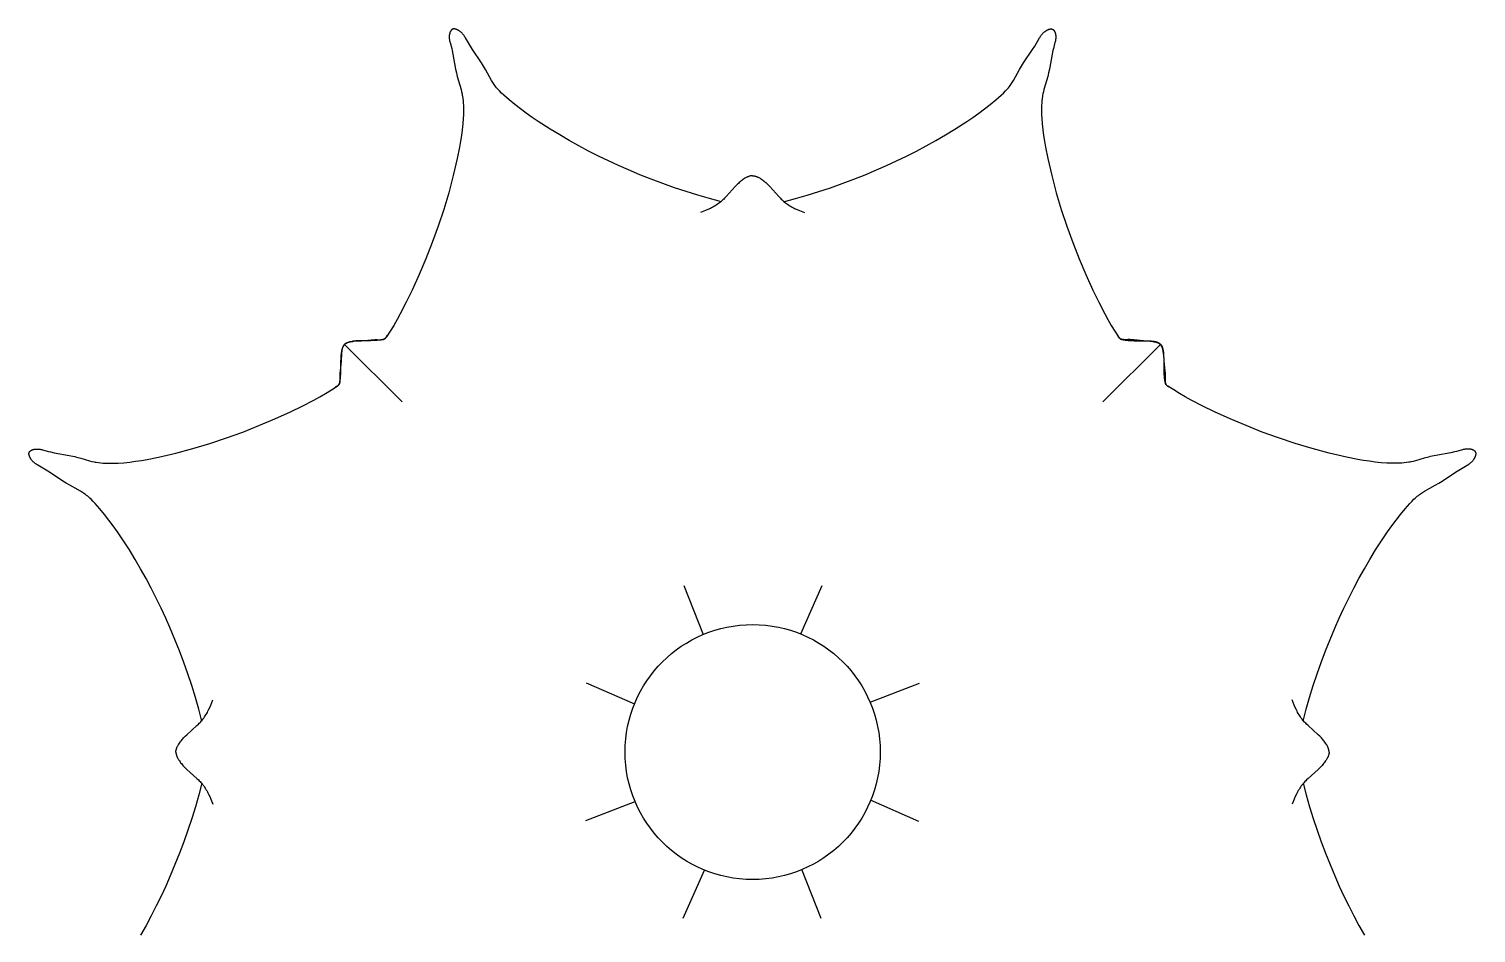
# Model space of a CAD drawing. Header units: millimetres. Extents: x 112 to 8820, y -2365 to 5002.
# Drawn here: x 5344 to 6214, y 2132 to 2676 of the extents above; entities that cross this region are included whole.
import ezdxf

# ---------------------------------------------------------------- set-up
doc = ezdxf.new("R2010")
doc.units = ezdxf.units.MM

# ---------------------------------------------------------------- blocks, each defined once
blk = doc.blocks.new('TARAXACUM_2_PL')
for points in [[(-1.871, 33.095), (-2.585, 33.285), (-3.295, 33.489), (-4.001, 33.708), (-4.703, 33.94), (-5.4, 34.186), (-6.092, 34.445), (-6.78, 34.718), (-7.461, 35.005), (-8.068, 35.273), (-8.67, 35.552), (-9.267, 35.842), (-9.858, 36.143), (-10.444, 36.455), (-11.023, 36.777), (-11.597, 37.111), (-12.164, 37.456), (-12.894, 37.925), (-13.253, 38.169), (-13.607, 38.42), (-13.955, 38.679), (-14.297, 38.947), (-14.631, 39.225), (-14.957, 39.514), (-15.087, 39.635), (-15.213, 39.759), (-15.275, 39.823), (-15.334, 39.888), (-15.392, 39.955), (-15.447, 40.023), (-15.492, 40.082), (-15.535, 40.142), (-15.576, 40.203), (-15.616, 40.265), (-15.694, 40.391), (-16.053, 41.042), (-16.176, 41.249), (-16.304, 41.452), (-16.836, 42.253), (-16.966, 42.458), (-17.254, 42.947), (-17.288, 43.001), (-17.323, 43.055), (-17.342, 43.081), (-17.361, 43.106), (-17.38, 43.131), (-17.4, 43.156), (-17.42, 43.18), (-17.441, 43.204), (-17.462, 43.227), (-17.485, 43.25), (-17.507, 43.272), (-17.531, 43.293), (-17.555, 43.314), (-17.58, 43.334), (-17.593, 43.343), (-17.606, 43.353), (-17.62, 43.362), (-17.633, 43.371), (-17.647, 43.38), (-17.661, 43.388), (-17.675, 43.397), (-17.69, 43.405), (-17.704, 43.413), (-17.719, 43.421), (-17.734, 43.428), (-17.75, 43.436), (-17.768, 43.444), (-17.786, 43.451), (-17.804, 43.458), (-17.823, 43.465), (-17.841, 43.471), (-17.85, 43.474), (-17.86, 43.476), (-17.869, 43.478), (-17.878, 43.481), (-17.888, 43.483), (-17.897, 43.484), (-17.906, 43.486), (-17.915, 43.487), (-17.924, 43.488), (-17.933, 43.489), (-17.942, 43.489), (-17.951, 43.489), (-17.96, 43.489), (-17.968, 43.489), (-17.973, 43.489), (-17.977, 43.488), (-17.981, 43.488), (-17.986, 43.487), (-17.99, 43.487), (-17.994, 43.486), (-17.998, 43.485), (-18.002, 43.484), (-18.006, 43.483), (-18.01, 43.482), (-18.014, 43.481), (-18.018, 43.48), (-18.022, 43.479), (-18.026, 43.477), (-18.03, 43.476), (-18.034, 43.474), (-18.038, 43.473), (-18.041, 43.471), (-18.045, 43.469), (-18.049, 43.467), (-18.053, 43.465), (-18.056, 43.463), (-18.06, 43.46), (-18.063, 43.458), (-18.067, 43.456), (-18.07, 43.453), (-18.074, 43.45), (-18.077, 43.448), (-18.081, 43.445), (-18.084, 43.442), (-18.087, 43.439), (-18.09, 43.436), (-18.094, 43.433), (-18.097, 43.43), (-18.103, 43.424), (-18.109, 43.417), (-18.115, 43.41), (-18.121, 43.403), (-18.126, 43.395), (-18.132, 43.387), (-18.137, 43.379), (-18.142, 43.371), (-18.147, 43.363), (-18.152, 43.355), (-18.157, 43.346), (-18.161, 43.337), (-18.165, 43.328), (-18.17, 43.319), (-18.174, 43.31), (-18.182, 43.292), (-18.189, 43.273), (-18.195, 43.255), (-18.201, 43.236), (-18.205, 43.222), (-18.209, 43.209), (-18.213, 43.196), (-18.216, 43.183), (-18.219, 43.169), (-18.221, 43.156), (-18.226, 43.13), (-18.23, 43.104), (-18.233, 43.078), (-18.235, 43.052), (-18.236, 43.026), (-18.236, 43), (-18.236, 42.974), (-18.235, 42.948), (-18.233, 42.923), (-18.231, 42.897), (-18.228, 42.871), (-18.224, 42.846), (-18.22, 42.82), (-18.211, 42.77), (-18.2, 42.719), (-18.187, 42.668), (-18.088, 42.304), (-18.061, 42.192), (-18.012, 41.967), (-17.849, 41.068), (-17.803, 40.845), (-17.778, 40.734), (-17.75, 40.623), (-17.676, 40.362), (-17.523, 39.842), (-17.489, 39.71), (-17.46, 39.578), (-17.447, 39.511), (-17.435, 39.443), (-17.415, 39.307), (-17.399, 39.171), (-17.388, 39.033), (-17.38, 38.896), (-17.376, 38.758), (-17.375, 38.62), (-17.376, 38.482), (-17.38, 38.305), (-17.388, 38.129), (-17.413, 37.778), (-17.448, 37.428), (-17.494, 37.079), (-17.548, 36.732), (-17.61, 36.385), (-17.75, 35.695), (-17.99, 34.664), (-18.261, 33.641), (-18.564, 32.627), (-18.898, 31.62), (-19.255, 30.639), (-19.638, 29.667), (-20.044, 28.71), (-20.471, 27.769), (-20.813, 27.059), (-21.177, 26.358), (-21.37, 26.009), (-21.573, 25.661), (-21.788, 25.314), (-22.014, 24.967), (-22.039, 24.931), (-22.052, 24.913), (-22.059, 24.905), (-22.066, 24.896), (-22.073, 24.888), (-22.08, 24.881), (-22.084, 24.877), (-22.087, 24.873), (-22.091, 24.87), (-22.095, 24.866), (-22.099, 24.863), (-22.103, 24.86), (-22.107, 24.856), (-22.111, 24.853), (-22.115, 24.85), (-22.12, 24.848), (-22.124, 24.845), (-22.128, 24.842), (-22.134, 24.839), (-22.139, 24.837), (-22.145, 24.834), (-22.15, 24.832), (-22.156, 24.829), (-22.162, 24.827), (-22.168, 24.825), (-22.174, 24.823), (-22.186, 24.82), (-22.198, 24.817), (-22.223, 24.811), (-22.282, 24.798), (-22.342, 24.787), (-22.402, 24.777), (-22.462, 24.769), (-22.523, 24.762), (-22.583, 24.756), (-22.703, 24.747), (-22.823, 24.742), (-22.944, 24.739), (-23.544, 24.737), (-23.663, 24.733), (-23.782, 24.726), (-23.841, 24.721), (-23.9, 24.716), (-23.959, 24.709), (-24.018, 24.701), (-24.076, 24.691), (-24.135, 24.68), (-24.192, 24.668), (-24.22, 24.661), (-24.248, 24.654), (-24.276, 24.646), (-24.304, 24.637), (-24.332, 24.628), (-24.36, 24.618), (-24.382, 24.609), (-24.403, 24.599), (-24.414, 24.594), (-24.425, 24.589), (-24.435, 24.583), (-24.446, 24.578), (-24.456, 24.572), (-24.466, 24.566), (-24.476, 24.559), (-24.485, 24.553), (-24.495, 24.546), (-24.504, 24.539), (-24.513, 24.531), (-24.522, 24.523), (-24.527, 24.519), (-24.532, 24.514), (-24.537, 24.509), (-24.542, 24.503), (-24.546, 24.498), (-24.551, 24.493), (-24.555, 24.487), (-24.56, 24.482), (-24.569, 24.471), (-24.577, 24.459), (-24.585, 24.447), (-24.592, 24.435), (-24.6, 24.422), (-24.607, 24.41), (-24.613, 24.397), (-24.619, 24.384), (-24.625, 24.37), (-24.631, 24.357), (-24.637, 24.344), (-24.642, 24.33), (-24.647, 24.315), (-24.653, 24.299), (-24.658, 24.283), (-24.662, 24.267), (-24.671, 24.235), (-24.678, 24.203), (-24.685, 24.171), (-24.69, 24.139), (-24.695, 24.107), (-24.699, 24.074), (-24.705, 24.022), (-24.709, 23.97), (-24.736, 23.509), (-24.794, 22.924), (-24.804, 22.777), (-24.808, 22.703), (-24.81, 22.629), (-24.81, 22.555), (-24.805, 22.369), (-24.805, 22.332), (-24.806, 22.314), (-24.807, 22.296), (-24.808, 22.278), (-24.81, 22.259), (-24.813, 22.241), (-24.814, 22.232), (-24.816, 22.223), (-24.818, 22.215), (-24.82, 22.206), (-24.822, 22.197), (-24.825, 22.188), (-24.827, 22.18), (-24.829, 22.173), (-24.832, 22.165), (-24.835, 22.157), (-24.838, 22.15), (-24.841, 22.142), (-24.844, 22.135), (-24.848, 22.128), (-24.851, 22.12), (-24.855, 22.113), (-24.859, 22.106), (-24.863, 22.099), (-24.868, 22.093), (-24.872, 22.086), (-24.877, 22.079), (-24.882, 22.073), (-24.887, 22.068), (-24.891, 22.062), (-24.896, 22.057), (-24.901, 22.052), (-24.906, 22.047), (-24.911, 22.042), (-24.917, 22.037), (-24.922, 22.033), (-24.928, 22.028), (-24.933, 22.024), (-24.939, 22.019), (-24.945, 22.015), (-24.951, 22.011), (-24.957, 22.007), (-24.963, 22.004), (-24.969, 22), (-24.975, 21.996), (-24.982, 21.993), (-24.988, 21.99), (-24.995, 21.987), (-25.001, 21.983), (-25.008, 21.981), (-25.014, 21.978), (-25.021, 21.975), (-25.028, 21.972), (-25.035, 21.97), (-25.041, 21.968), (-25.048, 21.966), (-25.062, 21.962), (-25.075, 21.958)], [(1.856, 33.095), (2.57, 33.285), (3.28, 33.489), (3.986, 33.708), (4.688, 33.94), (5.385, 34.186), (6.077, 34.445), (6.764, 34.718), (7.446, 35.005), (8.053, 35.273), (8.655, 35.552), (9.252, 35.842), (9.843, 36.143), (10.429, 36.455), (11.008, 36.777), (11.582, 37.111), (12.149, 37.456), (12.879, 37.925), (13.238, 38.169), (13.592, 38.42), (13.94, 38.679), (14.282, 38.947), (14.616, 39.225), (14.942, 39.514), (15.072, 39.635), (15.198, 39.759), (15.259, 39.823), (15.319, 39.888), (15.377, 39.955), (15.432, 40.023), (15.477, 40.082), (15.52, 40.142), (15.561, 40.203), (15.601, 40.265), (15.679, 40.391), (16.038, 41.042), (16.161, 41.249), (16.289, 41.452), (16.821, 42.253), (16.951, 42.458), (17.239, 42.947), (17.273, 43.001), (17.308, 43.055), (17.327, 43.081), (17.346, 43.106), (17.365, 43.131), (17.385, 43.156), (17.405, 43.18), (17.426, 43.204), (17.447, 43.227), (17.469, 43.25), (17.492, 43.272), (17.516, 43.293), (17.54, 43.314), (17.565, 43.334), (17.578, 43.343), (17.591, 43.353), (17.605, 43.362), (17.618, 43.371), (17.632, 43.38), (17.646, 43.388), (17.66, 43.397), (17.675, 43.405), (17.689, 43.413), (17.704, 43.421), (17.719, 43.428), (17.735, 43.436), (17.753, 43.444), (17.771, 43.451), (17.789, 43.458), (17.808, 43.465), (17.826, 43.471), (17.835, 43.474), (17.845, 43.476), (17.854, 43.478), (17.863, 43.481), (17.872, 43.483), (17.882, 43.484), (17.891, 43.486), (17.9, 43.487), (17.909, 43.488), (17.918, 43.489), (17.927, 43.489), (17.936, 43.489), (17.945, 43.489), (17.953, 43.489), (17.958, 43.489), (17.962, 43.488), (17.966, 43.488), (17.97, 43.487), (17.975, 43.487), (17.979, 43.486), (17.983, 43.485), (17.987, 43.484), (17.991, 43.483), (17.995, 43.482), (17.999, 43.481), (18.003, 43.48), (18.007, 43.479), (18.011, 43.477), (18.015, 43.476), (18.019, 43.474), (18.023, 43.473), (18.026, 43.471), (18.03, 43.469), (18.034, 43.467), (18.038, 43.465), (18.041, 43.463), (18.045, 43.46), (18.048, 43.458), (18.052, 43.456), (18.055, 43.453), (18.059, 43.45), (18.062, 43.448), (18.066, 43.445), (18.069, 43.442), (18.072, 43.439), (18.075, 43.436), (18.079, 43.433), (18.082, 43.43), (18.088, 43.424), (18.094, 43.417), (18.1, 43.41), (18.106, 43.403), (18.111, 43.395), (18.117, 43.387), (18.122, 43.379), (18.127, 43.371), (18.132, 43.363), (18.137, 43.355), (18.141, 43.346), (18.146, 43.337), (18.15, 43.328), (18.155, 43.319), (18.159, 43.31), (18.166, 43.292), (18.174, 43.273), (18.18, 43.255), (18.186, 43.236), (18.19, 43.222), (18.194, 43.209), (18.197, 43.196), (18.201, 43.183), (18.204, 43.169), (18.206, 43.156), (18.211, 43.13), (18.215, 43.104), (18.217, 43.078), (18.219, 43.052), (18.221, 43.026), (18.221, 43), (18.221, 42.974), (18.22, 42.948), (18.218, 42.923), (18.215, 42.897), (18.212, 42.871), (18.209, 42.846), (18.205, 42.82), (18.196, 42.77), (18.185, 42.719), (18.172, 42.668), (18.073, 42.304), (18.046, 42.192), (17.997, 41.967), (17.834, 41.068), (17.788, 40.845), (17.762, 40.734), (17.735, 40.623), (17.661, 40.362), (17.508, 39.842), (17.474, 39.71), (17.445, 39.578), (17.431, 39.511), (17.42, 39.443), (17.4, 39.307), (17.384, 39.171), (17.373, 39.033), (17.365, 38.896), (17.361, 38.758), (17.36, 38.62), (17.361, 38.482), (17.365, 38.305), (17.373, 38.129), (17.398, 37.778), (17.433, 37.428), (17.479, 37.079), (17.533, 36.732), (17.595, 36.385), (17.735, 35.695), (17.975, 34.664), (18.246, 33.641), (18.549, 32.627), (18.882, 31.62), (19.239, 30.639), (19.623, 29.667), (20.029, 28.71), (20.456, 27.769), (20.798, 27.059), (21.161, 26.358), (21.355, 26.009), (21.558, 25.661), (21.772, 25.314), (21.999, 24.967), (22.024, 24.931), (22.037, 24.913), (22.044, 24.905), (22.051, 24.896), (22.058, 24.888), (22.065, 24.881), (22.069, 24.877), (22.072, 24.873), (22.076, 24.87), (22.08, 24.866), (22.084, 24.863), (22.088, 24.86), (22.092, 24.856), (22.096, 24.853), (22.1, 24.85), (22.105, 24.848), (22.109, 24.845), (22.113, 24.842), (22.119, 24.839), (22.124, 24.837), (22.13, 24.834), (22.135, 24.832), (22.141, 24.829), (22.147, 24.827), (22.153, 24.825), (22.159, 24.823), (22.171, 24.82), (22.183, 24.817), (22.207, 24.811), (22.267, 24.798), (22.327, 24.787), (22.387, 24.777), (22.447, 24.769), (22.507, 24.762), (22.568, 24.756), (22.688, 24.747), (22.808, 24.742), (22.929, 24.739), (23.529, 24.737), (23.648, 24.733), (23.766, 24.726), (23.826, 24.721), (23.885, 24.716), (23.944, 24.709), (24.003, 24.701), (24.061, 24.691), (24.12, 24.68), (24.177, 24.668), (24.205, 24.661), (24.233, 24.654), (24.261, 24.646), (24.289, 24.637), (24.317, 24.628), (24.344, 24.618), (24.366, 24.609), (24.388, 24.599), (24.399, 24.594), (24.41, 24.589), (24.42, 24.583), (24.43, 24.578), (24.441, 24.572), (24.451, 24.566), (24.461, 24.559), (24.47, 24.553), (24.48, 24.546), (24.489, 24.539), (24.498, 24.531), (24.506, 24.523), (24.512, 24.519), (24.517, 24.514), (24.522, 24.509), (24.526, 24.503), (24.531, 24.498), (24.536, 24.493), (24.54, 24.487), (24.545, 24.482), (24.553, 24.471), (24.562, 24.459), (24.57, 24.447), (24.577, 24.435), (24.584, 24.422), (24.591, 24.41), (24.598, 24.397), (24.604, 24.384), (24.61, 24.37), (24.616, 24.357), (24.621, 24.344), (24.627, 24.33), (24.632, 24.315), (24.638, 24.299), (24.643, 24.283), (24.647, 24.267), (24.656, 24.235), (24.663, 24.203), (24.67, 24.171), (24.675, 24.139), (24.68, 24.107), (24.684, 24.074), (24.69, 24.022), (24.694, 23.97), (24.721, 23.509), (24.779, 22.924), (24.789, 22.777), (24.793, 22.703), (24.795, 22.629), (24.795, 22.555), (24.79, 22.369), (24.79, 22.332), (24.791, 22.314), (24.792, 22.296), (24.793, 22.278), (24.795, 22.259), (24.798, 22.241), (24.799, 22.232), (24.801, 22.223), (24.803, 22.215), (24.805, 22.206), (24.807, 22.197), (24.809, 22.188), (24.812, 22.18), (24.814, 22.173), (24.817, 22.165), (24.82, 22.157), (24.823, 22.15), (24.826, 22.142), (24.829, 22.135), (24.833, 22.128), (24.836, 22.12), (24.84, 22.113), (24.844, 22.106), (24.848, 22.099), (24.853, 22.093), (24.857, 22.086), (24.862, 22.079), (24.867, 22.073), (24.871, 22.068), (24.876, 22.062), (24.881, 22.057), (24.886, 22.052), (24.891, 22.047), (24.896, 22.042), (24.901, 22.037), (24.907, 22.033), (24.912, 22.028), (24.918, 22.024), (24.924, 22.019), (24.93, 22.015), (24.936, 22.011), (24.942, 22.007), (24.948, 22.004), (24.954, 22), (24.96, 21.996), (24.967, 21.993), (24.973, 21.99), (24.98, 21.987), (24.986, 21.983), (24.993, 21.981), (24.999, 21.978), (25.006, 21.975), (25.013, 21.972), (25.019, 21.97), (25.026, 21.968), (25.033, 21.966), (25.047, 21.962), (25.06, 21.958)], [(-0.008, 34.662), (-0.021, 34.661), (-0.035, 34.661), (-0.048, 34.66), (-0.062, 34.659), (-0.075, 34.657), (-0.089, 34.655), (-0.102, 34.653), (-0.116, 34.651), (-0.129, 34.648), (-0.143, 34.645), (-0.156, 34.642), (-0.17, 34.638), (-0.183, 34.634), (-0.197, 34.63), (-0.223, 34.622), (-0.25, 34.612), (-0.277, 34.601), (-0.303, 34.59), (-0.329, 34.578), (-0.355, 34.565), (-0.381, 34.552), (-0.431, 34.524), (-0.46, 34.507), (-0.489, 34.49), (-0.545, 34.453), (-0.6, 34.415), (-0.654, 34.375), (-0.707, 34.334), (-0.758, 34.291), (-0.809, 34.247), (-0.859, 34.202), (-0.908, 34.156), (-0.956, 34.108), (-1.05, 34.011), (-1.594, 33.402), (-1.688, 33.304), (-1.735, 33.257), (-1.783, 33.21), (-1.832, 33.164), (-1.882, 33.12), (-1.933, 33.077), (-1.985, 33.035), (-2.05, 32.986), (-2.116, 32.94), (-2.183, 32.895), (-2.252, 32.852), (-2.322, 32.811), (-2.393, 32.772), (-2.465, 32.734), (-2.538, 32.697), (-2.686, 32.628), (-2.836, 32.563), (-3.138, 32.44)], [(-0.008, 34.662), (0.006, 34.661), (0.02, 34.661), (0.033, 34.66), (0.047, 34.659), (0.06, 34.657), (0.074, 34.655), (0.087, 34.653), (0.101, 34.651), (0.114, 34.648), (0.128, 34.645), (0.141, 34.642), (0.155, 34.638), (0.168, 34.634), (0.182, 34.63), (0.208, 34.622), (0.235, 34.612), (0.261, 34.601), (0.288, 34.59), (0.314, 34.578), (0.34, 34.565), (0.365, 34.552), (0.416, 34.524), (0.445, 34.507), (0.474, 34.49), (0.53, 34.453), (0.585, 34.415), (0.639, 34.375), (0.692, 34.334), (0.743, 34.291), (0.794, 34.247), (0.844, 34.202), (0.892, 34.156), (0.94, 34.108), (1.035, 34.011), (1.579, 33.402), (1.672, 33.304), (1.72, 33.257), (1.768, 33.21), (1.817, 33.164), (1.867, 33.12), (1.918, 33.077), (1.97, 33.035), (2.034, 32.986), (2.101, 32.94), (2.168, 32.895), (2.237, 32.852), (2.307, 32.811), (2.378, 32.772), (2.45, 32.734), (2.523, 32.697), (2.671, 32.628), (2.821, 32.563), (3.123, 32.44)], [(-33.095, 1.863), (-33.286, 2.576), (-33.49, 3.286), (-33.709, 3.992), (-33.941, 4.694), (-34.187, 5.391), (-34.447, 6.084), (-34.72, 6.771), (-35.007, 7.452), (-35.275, 8.059), (-35.554, 8.661), (-35.845, 9.258), (-36.145, 9.849), (-36.457, 10.435), (-36.78, 11.014), (-37.114, 11.588), (-37.459, 12.154), (-37.928, 12.885), (-38.172, 13.244), (-38.423, 13.598), (-38.683, 13.946), (-38.951, 14.287), (-39.229, 14.621), (-39.517, 14.947), (-39.639, 15.077), (-39.763, 15.203), (-39.827, 15.265), (-39.892, 15.324), (-39.959, 15.382), (-40.027, 15.437), (-40.086, 15.482), (-40.146, 15.525), (-40.207, 15.566), (-40.269, 15.606), (-40.395, 15.684), (-41.046, 16.043), (-41.253, 16.166), (-41.456, 16.294), (-42.257, 16.826), (-42.462, 16.956), (-42.952, 17.243), (-43.006, 17.277), (-43.059, 17.313), (-43.085, 17.331), (-43.111, 17.35), (-43.136, 17.369), (-43.16, 17.389), (-43.185, 17.409), (-43.208, 17.43), (-43.232, 17.452), (-43.254, 17.474), (-43.276, 17.497), (-43.297, 17.52), (-43.318, 17.544), (-43.338, 17.57), (-43.348, 17.582), (-43.357, 17.596), (-43.366, 17.609), (-43.375, 17.622), (-43.384, 17.636), (-43.393, 17.65), (-43.401, 17.664), (-43.41, 17.679), (-43.418, 17.693), (-43.425, 17.708), (-43.433, 17.724), (-43.44, 17.739), (-43.448, 17.757), (-43.456, 17.775), (-43.463, 17.793), (-43.469, 17.812), (-43.475, 17.83), (-43.478, 17.84), (-43.481, 17.849), (-43.483, 17.858), (-43.485, 17.867), (-43.487, 17.877), (-43.489, 17.886), (-43.49, 17.895), (-43.492, 17.904), (-43.493, 17.913), (-43.493, 17.922), (-43.494, 17.931), (-43.494, 17.94), (-43.494, 17.949), (-43.494, 17.957), (-43.493, 17.962), (-43.493, 17.966), (-43.492, 17.97), (-43.492, 17.975), (-43.491, 17.979), (-43.491, 17.983), (-43.49, 17.987), (-43.489, 17.991), (-43.488, 17.995), (-43.487, 17.999), (-43.486, 18.003), (-43.485, 18.007), (-43.483, 18.011), (-43.482, 18.015), (-43.48, 18.019), (-43.479, 18.023), (-43.477, 18.027), (-43.475, 18.03), (-43.473, 18.034), (-43.471, 18.038), (-43.469, 18.042), (-43.467, 18.045), (-43.465, 18.049), (-43.463, 18.052), (-43.46, 18.056), (-43.458, 18.059), (-43.455, 18.063), (-43.452, 18.066), (-43.45, 18.07), (-43.447, 18.073), (-43.444, 18.076), (-43.441, 18.08), (-43.438, 18.083), (-43.435, 18.086), (-43.428, 18.092), (-43.421, 18.098), (-43.414, 18.104), (-43.407, 18.11), (-43.4, 18.115), (-43.392, 18.121), (-43.384, 18.126), (-43.376, 18.131), (-43.368, 18.136), (-43.359, 18.141), (-43.351, 18.146), (-43.342, 18.15), (-43.333, 18.155), (-43.324, 18.159), (-43.315, 18.163), (-43.297, 18.171), (-43.278, 18.178), (-43.259, 18.185), (-43.24, 18.191), (-43.227, 18.195), (-43.214, 18.198), (-43.2, 18.202), (-43.187, 18.205), (-43.174, 18.208), (-43.161, 18.211), (-43.135, 18.215), (-43.108, 18.219), (-43.082, 18.222), (-43.056, 18.224), (-43.03, 18.225), (-43.004, 18.225), (-42.979, 18.225), (-42.953, 18.224), (-42.927, 18.222), (-42.901, 18.22), (-42.876, 18.217), (-42.85, 18.213), (-42.825, 18.209), (-42.774, 18.2), (-42.723, 18.189), (-42.673, 18.177), (-42.309, 18.077), (-42.197, 18.05), (-41.972, 18.002), (-41.072, 17.839), (-40.849, 17.793), (-40.738, 17.767), (-40.628, 17.74), (-40.367, 17.666), (-39.846, 17.513), (-39.715, 17.479), (-39.583, 17.45), (-39.515, 17.437), (-39.448, 17.425), (-39.312, 17.405), (-39.175, 17.39), (-39.038, 17.378), (-38.9, 17.371), (-38.762, 17.366), (-38.624, 17.365), (-38.486, 17.366), (-38.31, 17.371), (-38.134, 17.378), (-37.783, 17.403), (-37.433, 17.439), (-37.084, 17.485), (-36.736, 17.539), (-36.389, 17.601), (-35.699, 17.741), (-34.668, 17.981), (-33.646, 18.253), (-32.632, 18.556), (-31.625, 18.89), (-30.644, 19.247), (-29.672, 19.63), (-28.715, 20.037), (-27.774, 20.464), (-27.064, 20.806), (-26.363, 21.17), (-26.014, 21.363), (-25.667, 21.567), (-25.32, 21.781), (-24.972, 22.008), (-24.936, 22.033), (-24.919, 22.046), (-24.91, 22.053), (-24.902, 22.06), (-24.894, 22.067), (-24.886, 22.074), (-24.882, 22.078), (-24.879, 22.081), (-24.875, 22.085), (-24.872, 22.089), (-24.868, 22.093), (-24.865, 22.097), (-24.862, 22.101), (-24.859, 22.105), (-24.856, 22.109), (-24.853, 22.113), (-24.85, 22.118), (-24.848, 22.122), (-24.845, 22.128), (-24.842, 22.133), (-24.84, 22.138), (-24.837, 22.144), (-24.835, 22.15), (-24.833, 22.156), (-24.831, 22.161), (-24.829, 22.167), (-24.825, 22.179), (-24.822, 22.192), (-24.816, 22.216), (-24.804, 22.276), (-24.793, 22.336), (-24.783, 22.396), (-24.775, 22.456), (-24.768, 22.516), (-24.762, 22.576), (-24.753, 22.697), (-24.748, 22.817), (-24.745, 22.938), (-24.743, 23.537), (-24.739, 23.657), (-24.732, 23.775), (-24.727, 23.835), (-24.722, 23.894), (-24.715, 23.953), (-24.707, 24.011), (-24.697, 24.07), (-24.686, 24.129), (-24.674, 24.185), (-24.667, 24.214), (-24.66, 24.242), (-24.652, 24.27), (-24.643, 24.298), (-24.634, 24.326), (-24.624, 24.353), (-24.615, 24.375), (-24.605, 24.397), (-24.6, 24.408), (-24.595, 24.418), (-24.589, 24.429), (-24.584, 24.439), (-24.578, 24.45), (-24.572, 24.46), (-24.565, 24.469), (-24.559, 24.479), (-24.552, 24.489), (-24.545, 24.498), (-24.537, 24.507), (-24.53, 24.515), (-24.525, 24.521), (-24.52, 24.526), (-24.515, 24.53), (-24.51, 24.535), (-24.504, 24.54), (-24.499, 24.545), (-24.494, 24.549), (-24.488, 24.554), (-24.477, 24.562), (-24.465, 24.571), (-24.453, 24.579), (-24.441, 24.586), (-24.428, 24.593), (-24.416, 24.6), (-24.403, 24.607), (-24.39, 24.613), (-24.377, 24.619), (-24.363, 24.625), (-24.35, 24.63), (-24.336, 24.636), (-24.321, 24.641), (-24.305, 24.647), (-24.289, 24.651), (-24.273, 24.656), (-24.242, 24.665), (-24.21, 24.672), (-24.178, 24.679), (-24.145, 24.684), (-24.113, 24.689), (-24.08, 24.693), (-24.028, 24.699), (-23.976, 24.703), (-23.516, 24.73), (-22.93, 24.788), (-22.783, 24.798), (-22.709, 24.802), (-22.635, 24.804), (-22.561, 24.805), (-22.375, 24.8), (-22.339, 24.8), (-22.32, 24.8), (-22.302, 24.801), (-22.284, 24.803), (-22.266, 24.805), (-22.248, 24.807), (-22.239, 24.809), (-22.23, 24.81), (-22.221, 24.812), (-22.212, 24.814), (-22.203, 24.817), (-22.194, 24.819), (-22.186, 24.821), (-22.179, 24.824), (-22.171, 24.826), (-22.164, 24.829), (-22.156, 24.832), (-22.149, 24.835), (-22.141, 24.839), (-22.134, 24.842), (-22.127, 24.846), (-22.119, 24.85), (-22.112, 24.854), (-22.106, 24.858), (-22.099, 24.862), (-22.092, 24.867), (-22.086, 24.872), (-22.079, 24.876), (-22.074, 24.881), (-22.068, 24.886), (-22.063, 24.89), (-22.058, 24.895), (-22.053, 24.9), (-22.048, 24.906), (-22.044, 24.911), (-22.039, 24.916), (-22.034, 24.922), (-22.03, 24.928), (-22.026, 24.933), (-22.022, 24.939), (-22.018, 24.945), (-22.014, 24.951), (-22.01, 24.957), (-22.006, 24.964), (-22.003, 24.97), (-21.999, 24.976), (-21.996, 24.983), (-21.993, 24.989), (-21.99, 24.996), (-21.987, 25.002), (-21.984, 25.009), (-21.981, 25.016), (-21.979, 25.022), (-21.976, 25.029), (-21.974, 25.036), (-21.972, 25.043), (-21.968, 25.056), (-21.964, 25.07)], [(-24.525, 24.519), (-21.058, 21.052)], [(24.51, 24.519), (21.043, 21.052)], [(33.08, 1.863), (33.271, 2.576), (33.475, 3.286), (33.694, 3.992), (33.926, 4.694), (34.172, 5.391), (34.432, 6.084), (34.705, 6.771), (34.991, 7.452), (35.26, 8.059), (35.539, 8.661), (35.829, 9.258), (36.13, 9.849), (36.442, 10.435), (36.765, 11.014), (37.099, 11.588), (37.444, 12.154), (37.913, 12.885), (38.157, 13.244), (38.408, 13.598), (38.668, 13.946), (38.936, 14.287), (39.214, 14.621), (39.502, 14.947), (39.623, 15.077), (39.748, 15.203), (39.812, 15.265), (39.877, 15.324), (39.944, 15.382), (40.012, 15.437), (40.071, 15.482), (40.131, 15.525), (40.192, 15.566), (40.254, 15.606), (40.38, 15.684), (41.031, 16.043), (41.238, 16.166), (41.441, 16.294), (42.242, 16.826), (42.447, 16.956), (42.936, 17.243), (42.991, 17.277), (43.044, 17.313), (43.07, 17.331), (43.095, 17.35), (43.121, 17.369), (43.145, 17.389), (43.17, 17.409), (43.193, 17.43), (43.217, 17.452), (43.239, 17.474), (43.261, 17.497), (43.282, 17.52), (43.303, 17.544), (43.323, 17.57), (43.333, 17.582), (43.342, 17.596), (43.351, 17.609), (43.36, 17.622), (43.369, 17.636), (43.378, 17.65), (43.386, 17.664), (43.394, 17.679), (43.402, 17.693), (43.41, 17.708), (43.418, 17.724), (43.425, 17.739), (43.433, 17.757), (43.441, 17.775), (43.448, 17.793), (43.454, 17.812), (43.46, 17.83), (43.463, 17.84), (43.465, 17.849), (43.468, 17.858), (43.47, 17.867), (43.472, 17.877), (43.474, 17.886), (43.475, 17.895), (43.476, 17.904), (43.477, 17.913), (43.478, 17.922), (43.479, 17.931), (43.479, 17.94), (43.479, 17.949), (43.478, 17.957), (43.478, 17.962), (43.478, 17.966), (43.477, 17.97), (43.477, 17.975), (43.476, 17.979), (43.476, 17.983), (43.475, 17.987), (43.474, 17.991), (43.473, 17.995), (43.472, 17.999), (43.471, 18.003), (43.47, 18.007), (43.468, 18.011), (43.467, 18.015), (43.465, 18.019), (43.464, 18.023), (43.462, 18.027), (43.46, 18.03), (43.458, 18.034), (43.456, 18.038), (43.454, 18.042), (43.452, 18.045), (43.45, 18.049), (43.447, 18.052), (43.445, 18.056), (43.443, 18.059), (43.44, 18.063), (43.437, 18.066), (43.434, 18.07), (43.432, 18.073), (43.429, 18.076), (43.426, 18.08), (43.423, 18.083), (43.419, 18.086), (43.413, 18.092), (43.406, 18.098), (43.399, 18.104), (43.392, 18.11), (43.385, 18.115), (43.377, 18.121), (43.369, 18.126), (43.361, 18.131), (43.353, 18.136), (43.344, 18.141), (43.336, 18.146), (43.327, 18.15), (43.318, 18.155), (43.309, 18.159), (43.3, 18.163), (43.281, 18.171), (43.263, 18.178), (43.244, 18.185), (43.225, 18.191), (43.212, 18.195), (43.199, 18.198), (43.185, 18.202), (43.172, 18.205), (43.159, 18.208), (43.146, 18.211), (43.119, 18.215), (43.093, 18.219), (43.067, 18.222), (43.041, 18.224), (43.015, 18.225), (42.989, 18.225), (42.963, 18.225), (42.938, 18.224), (42.912, 18.222), (42.886, 18.22), (42.861, 18.217), (42.835, 18.213), (42.81, 18.209), (42.759, 18.2), (42.708, 18.189), (42.658, 18.177), (42.294, 18.077), (42.182, 18.05), (41.957, 18.002), (41.057, 17.839), (40.834, 17.793), (40.723, 17.767), (40.613, 17.74), (40.352, 17.666), (39.831, 17.513), (39.7, 17.479), (39.567, 17.45), (39.5, 17.437), (39.432, 17.425), (39.297, 17.405), (39.16, 17.39), (39.023, 17.378), (38.885, 17.371), (38.747, 17.366), (38.609, 17.365), (38.471, 17.366), (38.295, 17.371), (38.119, 17.378), (37.767, 17.403), (37.418, 17.439), (37.069, 17.485), (36.721, 17.539), (36.374, 17.601), (35.684, 17.741), (34.653, 17.981), (33.631, 18.253), (32.617, 18.556), (31.61, 18.89), (30.628, 19.247), (29.657, 19.63), (28.7, 20.037), (27.759, 20.464), (27.049, 20.806), (26.348, 21.17), (25.999, 21.363), (25.652, 21.567), (25.305, 21.781), (24.957, 22.008), (24.921, 22.033), (24.904, 22.046), (24.895, 22.053), (24.887, 22.06), (24.879, 22.067), (24.871, 22.074), (24.867, 22.078), (24.864, 22.081), (24.86, 22.085), (24.857, 22.089), (24.853, 22.093), (24.85, 22.097), (24.847, 22.101), (24.844, 22.105), (24.841, 22.109), (24.838, 22.113), (24.835, 22.118), (24.833, 22.122), (24.83, 22.128), (24.827, 22.133), (24.825, 22.138), (24.822, 22.144), (24.82, 22.15), (24.818, 22.156), (24.816, 22.161), (24.814, 22.167), (24.81, 22.179), (24.807, 22.192), (24.801, 22.216), (24.789, 22.276), (24.778, 22.336), (24.768, 22.396), (24.76, 22.456), (24.753, 22.516), (24.747, 22.576), (24.738, 22.697), (24.733, 22.817), (24.73, 22.938), (24.728, 23.537), (24.724, 23.657), (24.717, 23.775), (24.712, 23.835), (24.707, 23.894), (24.7, 23.953), (24.692, 24.011), (24.682, 24.07), (24.671, 24.129), (24.659, 24.185), (24.652, 24.214), (24.645, 24.242), (24.637, 24.27), (24.628, 24.298), (24.619, 24.326), (24.609, 24.353), (24.6, 24.375), (24.59, 24.397), (24.585, 24.408), (24.58, 24.418), (24.574, 24.429), (24.569, 24.439), (24.563, 24.45), (24.557, 24.46), (24.55, 24.469), (24.544, 24.479), (24.537, 24.489), (24.53, 24.498), (24.522, 24.507), (24.515, 24.515), (24.51, 24.521), (24.505, 24.526), (24.5, 24.53), (24.495, 24.535), (24.489, 24.54), (24.484, 24.545), (24.479, 24.549), (24.473, 24.554), (24.462, 24.562), (24.45, 24.571), (24.438, 24.579), (24.426, 24.586), (24.413, 24.593), (24.401, 24.6), (24.388, 24.607), (24.375, 24.613), (24.362, 24.619), (24.348, 24.625), (24.335, 24.63), (24.321, 24.636), (24.306, 24.641), (24.29, 24.647), (24.274, 24.651), (24.258, 24.656), (24.227, 24.665), (24.195, 24.672), (24.162, 24.679), (24.13, 24.684), (24.098, 24.689), (24.065, 24.693), (24.013, 24.699), (23.961, 24.703), (23.5, 24.73), (22.915, 24.788), (22.768, 24.798), (22.694, 24.802), (22.62, 24.804), (22.546, 24.805), (22.36, 24.8), (22.324, 24.8), (22.305, 24.8), (22.287, 24.801), (22.269, 24.803), (22.251, 24.805), (22.233, 24.807), (22.224, 24.809), (22.215, 24.81), (22.206, 24.812), (22.197, 24.814), (22.188, 24.817), (22.179, 24.819), (22.171, 24.821), (22.164, 24.824), (22.156, 24.826), (22.148, 24.829), (22.141, 24.832), (22.133, 24.835), (22.126, 24.839), (22.119, 24.842), (22.112, 24.846), (22.104, 24.85), (22.097, 24.854), (22.09, 24.858), (22.084, 24.862), (22.077, 24.867), (22.071, 24.872), (22.064, 24.876), (22.059, 24.881), (22.053, 24.886), (22.048, 24.89), (22.043, 24.895), (22.038, 24.9), (22.033, 24.906), (22.028, 24.911), (22.024, 24.916), (22.019, 24.922), (22.015, 24.928), (22.011, 24.933), (22.007, 24.939), (22.003, 24.945), (21.999, 24.951), (21.995, 24.957), (21.991, 24.964), (21.988, 24.97), (21.984, 24.976), (21.981, 24.983), (21.978, 24.989), (21.975, 24.996), (21.972, 25.002), (21.969, 25.009), (21.966, 25.016), (21.964, 25.022), (21.961, 25.029), (21.959, 25.036), (21.957, 25.043), (21.953, 25.056), (21.949, 25.07)], [(-4.13, 10.019), (-2.981, 7.06)], [(4.162, 9.999), (2.882, 7.095)], [(-10.007, 4.169), (-7.102, 2.889)], [(10.011, 4.122), (7.052, 2.974)], [(-34.662, -0.001), (-34.661, 0.012), (-34.661, 0.026), (-34.66, 0.039), (-34.659, 0.053), (-34.657, 0.067), (-34.656, 0.08), (-34.653, 0.094), (-34.651, 0.107), (-34.648, 0.121), (-34.645, 0.134), (-34.642, 0.148), (-34.638, 0.161), (-34.634, 0.175), (-34.63, 0.188), (-34.622, 0.215), (-34.612, 0.241), (-34.601, 0.268), (-34.59, 0.294), (-34.578, 0.32), (-34.565, 0.346), (-34.552, 0.372), (-34.524, 0.423), (-34.507, 0.452), (-34.49, 0.48), (-34.453, 0.537), (-34.415, 0.592), (-34.376, 0.646), (-34.334, 0.698), (-34.292, 0.75), (-34.248, 0.8), (-34.202, 0.85), (-34.156, 0.899), (-34.109, 0.947), (-34.011, 1.041), (-33.402, 1.586), (-33.305, 1.679), (-33.257, 1.727), (-33.21, 1.775), (-33.165, 1.824), (-33.12, 1.874), (-33.077, 1.925), (-33.036, 1.977), (-32.987, 2.041), (-32.94, 2.107), (-32.896, 2.175), (-32.853, 2.244), (-32.812, 2.314), (-32.772, 2.385), (-32.734, 2.457), (-32.698, 2.53), (-32.629, 2.678), (-32.563, 2.828), (-32.441, 3.13)], [(34.647, -0.001), (34.646, 0.012), (34.646, 0.026), (34.645, 0.039), (34.644, 0.053), (34.642, 0.067), (34.64, 0.08), (34.638, 0.094), (34.636, 0.107), (34.633, 0.121), (34.63, 0.134), (34.627, 0.148), (34.623, 0.161), (34.619, 0.175), (34.615, 0.188), (34.606, 0.215), (34.597, 0.241), (34.586, 0.268), (34.575, 0.294), (34.563, 0.32), (34.55, 0.346), (34.537, 0.372), (34.509, 0.423), (34.492, 0.452), (34.475, 0.48), (34.438, 0.537), (34.4, 0.592), (34.36, 0.646), (34.319, 0.698), (34.276, 0.75), (34.232, 0.8), (34.187, 0.85), (34.141, 0.899), (34.093, 0.947), (33.996, 1.041), (33.387, 1.586), (33.289, 1.679), (33.242, 1.727), (33.195, 1.775), (33.15, 1.824), (33.105, 1.874), (33.062, 1.925), (33.021, 1.977), (32.972, 2.041), (32.925, 2.107), (32.88, 2.175), (32.838, 2.244), (32.797, 2.314), (32.757, 2.385), (32.719, 2.457), (32.683, 2.53), (32.614, 2.678), (32.548, 2.828), (32.426, 3.13)], [(-34.662, 0.001), (-34.661, -0.012), (-34.661, -0.026), (-34.66, -0.039), (-34.659, -0.053), (-34.657, -0.067), (-34.656, -0.08), (-34.653, -0.094), (-34.651, -0.107), (-34.648, -0.121), (-34.645, -0.134), (-34.642, -0.148), (-34.638, -0.161), (-34.634, -0.175), (-34.63, -0.188), (-34.622, -0.215), (-34.612, -0.241), (-34.601, -0.268), (-34.59, -0.294), (-34.578, -0.32), (-34.565, -0.346), (-34.552, -0.372), (-34.524, -0.423), (-34.507, -0.452), (-34.49, -0.48), (-34.453, -0.537), (-34.415, -0.592), (-34.376, -0.646), (-34.334, -0.698), (-34.292, -0.75), (-34.248, -0.8), (-34.202, -0.85), (-34.156, -0.899), (-34.109, -0.947), (-34.011, -1.041), (-33.402, -1.586), (-33.305, -1.679), (-33.257, -1.727), (-33.21, -1.775), (-33.165, -1.824), (-33.12, -1.874), (-33.077, -1.925), (-33.036, -1.977), (-32.987, -2.041), (-32.94, -2.107), (-32.896, -2.175), (-32.853, -2.244), (-32.812, -2.314), (-32.772, -2.385), (-32.734, -2.457), (-32.698, -2.53), (-32.629, -2.678), (-32.563, -2.828), (-32.441, -3.13)], [(34.647, 0.001), (34.646, -0.012), (34.646, -0.026), (34.645, -0.039), (34.644, -0.053), (34.642, -0.067), (34.64, -0.08), (34.638, -0.094), (34.636, -0.107), (34.633, -0.121), (34.63, -0.134), (34.627, -0.148), (34.623, -0.161), (34.619, -0.175), (34.615, -0.188), (34.606, -0.215), (34.597, -0.241), (34.586, -0.268), (34.575, -0.294), (34.563, -0.32), (34.55, -0.346), (34.537, -0.372), (34.509, -0.423), (34.492, -0.452), (34.475, -0.48), (34.438, -0.537), (34.4, -0.592), (34.36, -0.646), (34.319, -0.698), (34.276, -0.75), (34.232, -0.8), (34.187, -0.85), (34.141, -0.899), (34.093, -0.947), (33.996, -1.041), (33.387, -1.586), (33.289, -1.679), (33.242, -1.727), (33.195, -1.775), (33.15, -1.824), (33.105, -1.874), (33.062, -1.925), (33.021, -1.977), (32.972, -2.041), (32.925, -2.107), (32.88, -2.175), (32.838, -2.244), (32.797, -2.314), (32.757, -2.385), (32.719, -2.457), (32.683, -2.53), (32.614, -2.678), (32.548, -2.828), (32.426, -3.13)], [(-33.095, -1.863), (-33.286, -2.576), (-33.49, -3.286), (-33.709, -3.992), (-33.941, -4.694), (-34.187, -5.391), (-34.447, -6.084), (-34.72, -6.771), (-35.007, -7.452), (-35.275, -8.059), (-35.554, -8.661), (-35.845, -9.258), (-36.145, -9.849), (-36.457, -10.435), (-36.78, -11.014)], [(33.08, -1.863), (33.271, -2.576), (33.475, -3.286), (33.694, -3.992), (33.926, -4.694), (34.172, -5.391), (34.432, -6.084), (34.705, -6.771), (34.991, -7.452), (35.26, -8.059), (35.539, -8.661), (35.829, -9.258), (36.13, -9.849), (36.442, -10.435), (36.765, -11.014)], [(-10.026, -4.122), (-7.067, -2.974)], [(9.992, -4.169), (7.087, -2.889)], [(-4.177, -9.999), (-2.897, -7.095)], [(4.115, -10.019), (2.966, -7.06)]]:
    blk.add_lwpolyline(points)
blk.add_circle((0, 0), 7.667)

msp = doc.modelspace()

# ---------------------------------------------------------------- block references
at = {"color": 0, "xscale": 10, "yscale": 10, "zscale": 10}
msp.add_blockref('TARAXACUM_2_PL', (5779.04, 2240.67), dxfattribs=at)

doc.saveas('drawing.dxf')
